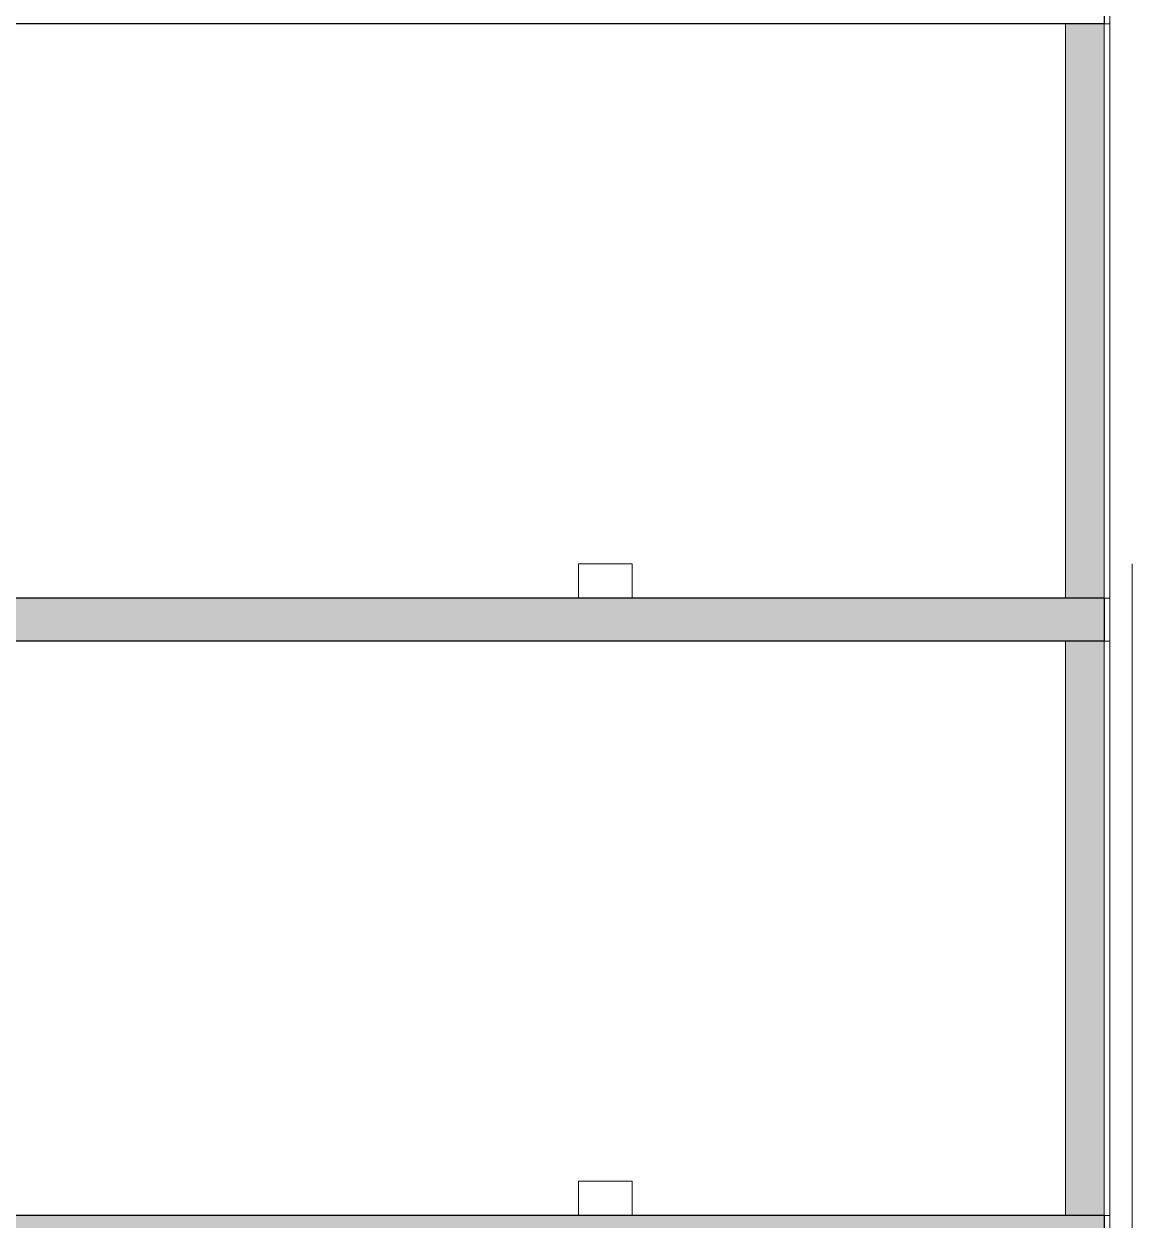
# Model space of a CAD drawing. Header units: metres. Extents: x -0.3 to 19.2, y -7 to 21.5.
# Drawn here: x 13.79 to 18.96, y 2.85 to 8.43 of the extents above; entities that cross this region are included whole.
import ezdxf

# ---------------------------------------------------------------- set-up
doc = ezdxf.new("R2010")
doc.units = ezdxf.units.M
doc.header["$MEASUREMENT"] = 0
for name, color, linetype in [('C_Schnitt C RB_1_110 Wand Aussen', 7, 'Continuous'), ('C_Schnitt C RB_1_210 Decke', 7, 'Continuous'), ('C_Schnitt C RB_1_270 Deckendurchbruchsymbol', 7, 'Continuous'), ('C_Schnitt C RB_1_840 Baulinien', 7, 'Continuous')]:
    doc.layers.add(name, color=color, linetype=linetype)
doc.linetypes.add('Grenze Grundstück', pattern='A,0,[1,415_260415_PP_VA_RB_2_3 Schn C1.Shx,S=0.00031746,R=0,X=0,Y=0],-0.04,0', length=0.04)

msp = doc.modelspace()

# ---------------------------------------------------------------- hatches: boundary and pattern name
at = {"layer": 'C_Schnitt C RB_1_110 Wand Aussen', "linetype": 'Continuous', "lineweight": 0, "true_color": 0x000000}
for points in [[(18.6475, 8.43), (18.6475, 5.75), (18.8275, 5.75), (18.8275, 8.43)], [(18.8275, 2.87), (18.8275, 5.55), (18.6475, 5.55), (18.6475, 2.87)]]:
    msp.add_hatch(color=18, dxfattribs=at).paths.add_polyline_path(points)
at = {"layer": 'C_Schnitt C RB_1_210 Decke', "linetype": 'Continuous', "lineweight": 0, "true_color": 0x000000}
for points in [[(12.49, 5.55), (14.6743, 5.55), (14.6743, 5.75), (12.49, 5.75)], [(14.6743, 5.75), (14.6743, 5.55), (18.8275, 5.55), (18.8275, 5.75)], [(12.49, 2.67), (14.6743, 2.67), (14.6743, 2.87), (12.49, 2.87)], [(14.6743, 2.87), (14.6743, 2.67), (18.8275, 2.67), (18.8275, 2.87)]]:
    msp.add_hatch(color=18, dxfattribs=at).paths.add_polyline_path(points)

# ---------------------------------------------------------------- linework, layer by layer
at = {"layer": 'C_Schnitt C RB_1_110 Wand Aussen', "color": 7, "linetype": 'Continuous', "lineweight": 18, "ltscale": 1000}
for p, q in [((18.6475, 8.43), (18.6475, 5.75)), ((18.8546, 8.43), (18.8275, 8.43)), ((18.8275, 8.43), (18.8275, 5.75)), ((18.8546, 5.75), (18.8546, 8.43)), ((18.8275, 5.75), (18.8546, 5.75)), ((18.6475, 5.55), (18.6475, 2.87)), ((18.8457, 5.55), (18.8275, 5.55)), ((18.8275, 5.55), (18.8275, 2.87)), ((18.8546, 2.87), (18.8546, 5.55)), ((18.8275, 2.87), (18.8457, 2.87))]:
    msp.add_line(p, q, dxfattribs=at)
at = {"layer": 'C_Schnitt C RB_1_210 Decke', "color": 7, "linetype": 'Continuous', "lineweight": 25, "ltscale": 1000}
for p, q in [((18.8275, 8.63), (18.8275, 8.43)), ((18.8275, 8.43), (18.6475, 8.43)), ((18.8275, 5.75), (18.6475, 5.75)), ((18.8275, 5.75), (18.8275, 5.55)), ((18.8275, 5.55), (18.6475, 5.55)), ((18.8275, 2.87), (18.6475, 2.87)), ((18.8275, 2.87), (18.8275, 2.67))]:
    msp.add_line(p, q, dxfattribs=at)
at = {"layer": 'C_Schnitt C RB_1_210 Decke', "color": 7, "linetype": 'Continuous', "lineweight": 13, "ltscale": 1000}
for p, q in [((18.8546, 8.43), (18.8546, 8.63)), ((18.8546, 5.55), (18.8546, 5.75)), ((18.8457, 5.55), (18.8546, 5.55)), ((18.8457, 2.87), (18.8546, 2.87)), ((18.8546, 2.67), (18.8546, 2.87))]:
    msp.add_line(p, q, dxfattribs=at)
at = {"layer": 'C_Schnitt C RB_1_210 Decke', "color": 7, "linetype": 'Continuous', "lineweight": 25, "ltscale": 1000, "flags": 128}
for points in [[(18.6475, 8.43), (14.6743, 8.43), (13.565, 8.43)], [(18.6475, 5.75), (14.6743, 5.75), (13.585, 5.75), (13.36, 5.75), (12.49, 5.75)], [(18.6475, 5.55), (14.6743, 5.55), (13.565, 5.55)], [(18.6475, 2.87), (14.6743, 2.87), (13.585, 2.87), (13.36, 2.87), (12.49, 2.87)]]:
    msp.add_lwpolyline(points, dxfattribs=at)
at = {"layer": 'C_Schnitt C RB_1_270 Deckendurchbruchsymbol', "color": 7, "linetype": 'Continuous', "lineweight": 13, "ltscale": 1000}
for p, q in [((16.3743, 5.91), (16.6243, 5.91)), ((16.3743, 5.75), (16.3743, 5.91)), ((16.6243, 5.75), (16.6243, 5.91)), ((16.3743, 3.03), (16.6243, 3.03)), ((16.3743, 2.87), (16.3743, 3.03)), ((16.6243, 2.87), (16.6243, 3.03))]:
    msp.add_line(p, q, dxfattribs=at)
at = {"layer": 'C_Schnitt C RB_1_840 Baulinien', "color": 86, "linetype": 'Grenze Grundstück', "lineweight": 13, "ltscale": 1000, "true_color": 0x107f01}
msp.add_line((18.9578, -6.95), (18.9578, 5.91), dxfattribs=at)

doc.saveas('drawing.dxf')
